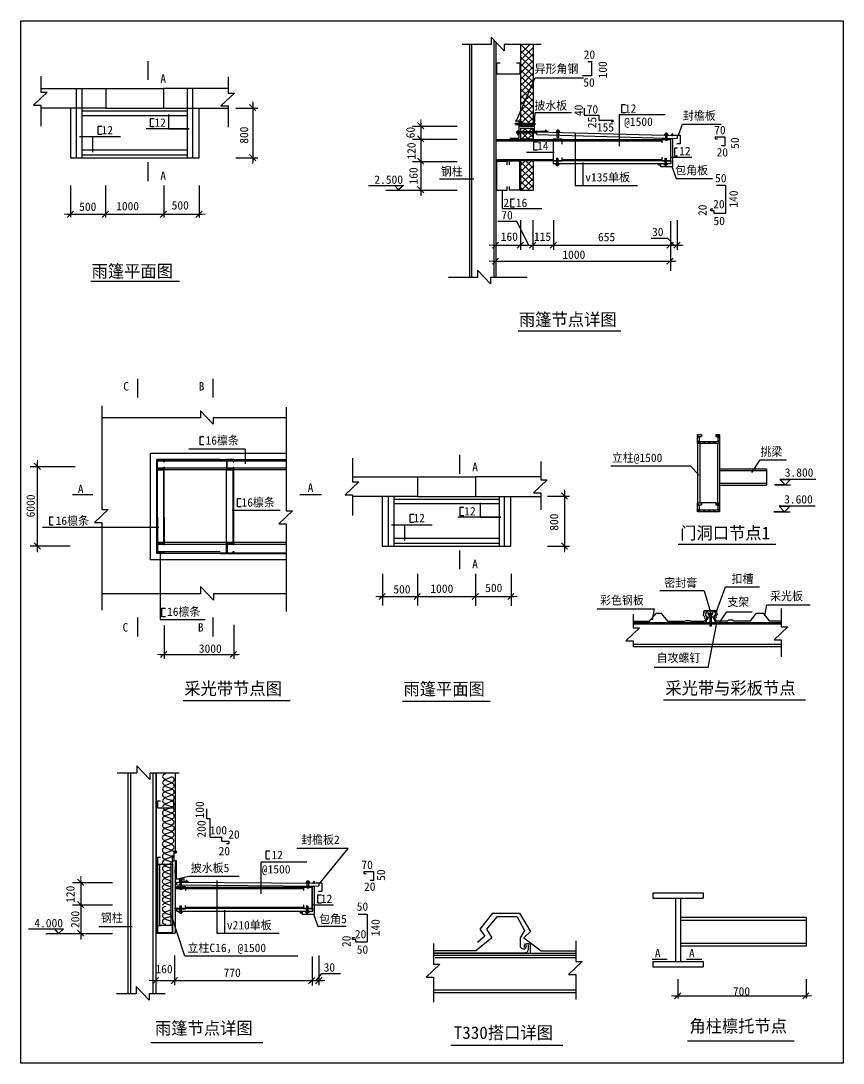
# Model space of a CAD drawing. Header units: metres. Extents: x 1093 to 1371, y 620 to 973.
import ezdxf

# ---------------------------------------------------------------- set-up
doc = ezdxf.new("R2010")
doc.units = ezdxf.units.M
for name, color, linetype in [('1', 1, 'Continuous'), ('2', 1, 'Continuous'), ('BIAO', 7, 'Continuous')]:
    doc.layers.add(name, color=color, linetype=linetype)

# ---------------------------------------------------------------- blocks, each defined once
blk = doc.blocks.new('DIM2')
for p, q in [((-17, 3), (3, 3)), ((-3, 3), (0, 0)), ((3, 3), (-3, 3)), ((6, 0), (-3, 0)), ((0, 0), (3, 3)), ((0, 0), (3, 0)), ((3, 0), (6, 0))]:
    blk.add_line(p, q)
blk = doc.blocks.new('DIM')
at = {"lineweight": 15}
blk.add_line((-2.88, 0), (2.56, 0), dxfattribs=at)
blk.add_lwpolyline([(-1.51, -1.4), (1.23, 1.33)])

msp = doc.modelspace()

# ---------------------------------------------------------------- linework, layer by layer
for p, q in [((1251.78, 964.68), (1241.97, 964.68)), ((1244.46, 964.41), (1244.46, 885.66)), ((1245.06, 964.41), (1245.06, 885.66)), ((1251.78, 967.14), (1251.78, 964.68)), ((1256.15, 962.53), (1251.78, 967.14)), ((1252.69, 966.19), (1252.69, 885.67)), ((1253.29, 965.25), (1253.29, 885.67)), ((1256.15, 964.68), (1256.15, 962.53)), ((1268.65, 964.68), (1256.15, 964.68)), ((1265.98, 960.53), (1261.72, 964.78)), ((1261.72, 961.45), (1264.79, 964.52)), ((1261.72, 964.52), (1261.72, 937.1)), ((1265.98, 964.52), (1265.98, 937.1)), ((1261.72, 959.3), (1265.98, 963.56)), ((1265.98, 958.38), (1261.72, 962.63)), ((1261.72, 957.15), (1265.98, 961.41)), ((1265.98, 956.23), (1261.72, 960.48)), ((1135.46, 959.02), (1135.46, 952.64)), ((1253.53, 958.31), (1253.53, 954.67)), ((1254.75, 958.31), (1253.53, 958.31)), ((1261.58, 958.31), (1260.37, 958.31)), ((1261.58, 954.67), (1261.58, 958.31)), ((1261.72, 954.91), (1265.98, 959.16)), ((1265.98, 953.98), (1261.72, 958.24)), ((1261.72, 952.76), (1265.98, 957.01)), ((1284.49, 958.88), (1285.71, 958.88)), ((1285.71, 958.88), (1285.71, 954.02)), ((1099.29, 953.93), (1099.29, 948.5)), ((1162.73, 953.62), (1162.73, 948.19)), ((1253.53, 954.67), (1261.58, 954.67)), ((1260.38, 938.87), (1266.64, 953.36)), ((1265.98, 951.84), (1261.72, 956.09)), ((1261.72, 950.61), (1265.98, 954.87)), ((1265.98, 949.69), (1261.72, 953.94)), ((1266.64, 953.36), (1282.98, 953.36)), ((1285.71, 954.02), (1282.67, 954.02)), ((1261.72, 948.46), (1265.98, 952.72)), ((1265.98, 947.54), (1261.72, 951.79)), ((1261.72, 946.31), (1265.98, 950.57)), ((1101.44, 948.5), (1096.83, 944.13)), ((1099.29, 948.5), (1101.44, 948.5)), ((1099.33, 949.68), (1121.23, 949.68)), ((1111.28, 949.68), (1111.28, 926.15)), ((1113.17, 949.68), (1113.17, 926.15)), ((1121.23, 949.68), (1121.23, 943.04)), ((1121.23, 949.68), (1140.84, 949.68)), ((1162.71, 949.68), (1140.84, 949.68)), ((1140.84, 949.68), (1140.84, 943.04)), ((1148.85, 949.68), (1148.85, 926.15)), ((1150.61, 949.68), (1150.61, 926.15)), ((1164.88, 948.19), (1160.26, 943.82)), ((1162.73, 948.19), (1164.88, 948.19)), ((1265.98, 945.39), (1261.72, 949.64)), ((1261.72, 944.16), (1265.98, 948.42)), ((1265.98, 943.24), (1261.72, 947.49)), ((1261.72, 942.02), (1265.98, 946.27)), ((1096.83, 944.13), (1099.29, 944.13)), ((1099.29, 944.13), (1099.29, 936.97)), ((1121.23, 943.04), (1099.33, 943.04)), ((1109.28, 943.04), (1109.28, 926.21)), ((1121.23, 943.04), (1109.28, 943.04)), ((1121.23, 943.04), (1140.84, 943.04)), ((1140.84, 943.04), (1162.71, 943.04)), ((1152.85, 926.21), (1152.85, 943.11)), ((1160.26, 943.82), (1162.73, 943.82)), ((1162.73, 943.82), (1162.73, 936.67)), ((1165.29, 943.11), (1172.7, 943.11)), ((1171.03, 944.9), (1171.03, 924.77)), ((1265.98, 941.09), (1261.72, 945.35)), ((1261.72, 939.87), (1265.98, 944.12)), ((1265.98, 938.94), (1261.72, 943.2)), ((1283.3, 943.05), (1283.3, 940.69)), ((1296.03, 944.27), (1297.23, 944.27)), ((1296.03, 941.43), (1296.03, 944.27)), ((1113.17, 942.13), (1148.85, 942.13)), ((1113.17, 940.62), (1148.85, 940.62)), ((1136.42, 939.59), (1137.62, 939.59)), ((1136.42, 936.75), (1136.42, 939.59)), ((1142.45, 940.87), (1142.45, 936.1)), ((1261.41, 939.28), (1261.41, 936.92)), ((1261.72, 937.72), (1265.98, 941.97)), ((1265.64, 937.13), (1261.72, 941.05)), ((1263.29, 937.13), (1265.98, 939.82)), ((1266.31, 935.15), (1266.68, 941.61)), ((1266.68, 941.61), (1279, 941.61)), ((1283.3, 940.69), (1288.19, 940.69)), ((1288.19, 940.69), (1288.19, 939)), ((1295.19, 930.24), (1295.19, 940.97)), ((1295.19, 940.97), (1310.73, 940.97)), ((1297.23, 941.43), (1296.03, 941.43)), ((1118.68, 934.18), (1118.68, 937.02)), ((1118.68, 937.02), (1119.88, 937.02)), ((1149.48, 936.1), (1134.91, 936.1)), ((1137.62, 936.75), (1136.42, 936.75)), ((1142.45, 936.1), (1149.48, 936.1)), ((1225.16, 937.01), (1240.29, 937.01)), ((1227.91, 937.96), (1227.91, 913.42)), ((1259.88, 938.8), (1261.09, 938.8)), ((1260.04, 937.49), (1260.04, 937.96)), ((1260.05, 937.95), (1266.7, 937.95)), ((1260.05, 937.49), (1266.7, 937.49)), ((1261.09, 938.8), (1261.09, 932.74)), ((1261.41, 936.92), (1266.3, 936.92)), ((1263.49, 937.13), (1261.72, 938.9)), ((1261.72, 937.1), (1265.9, 937.1)), ((1261.72, 936.29), (1261.72, 932.68)), ((1261.72, 936.26), (1265.9, 936.26)), ((1261.72, 934.46), (1263.52, 936.26)), ((1262.09, 932.68), (1265.67, 936.26)), ((1265.98, 933.18), (1262.91, 936.26)), ((1265.98, 935.33), (1265.05, 936.26)), ((1265.98, 936.29), (1265.98, 932.68)), ((1266.32, 938.36), (1266.01, 938.36)), ((1266.01, 937.16), (1266.32, 937.16)), ((1266.03, 937.16), (1266.03, 938.36)), ((1266.3, 936.92), (1266.3, 935.24)), ((1266.32, 937.14), (1266.32, 938.36)), ((1266.67, 937.49), (1266.67, 937.96)), ((1288.19, 939), (1293.08, 939)), ((1292.99, 938.38), (1292.4, 938.38)), ((1292.99, 939), (1292.99, 938.38)), ((1315.16, 933.97), (1316.54, 937.65)), ((1316.54, 937.65), (1329.65, 937.65)), ((1112.41, 933.43), (1126.23, 933.43)), ((1116.8, 933.43), (1116.8, 928.16)), ((1119.88, 934.18), (1118.68, 934.18)), ((1225.16, 932.56), (1240.29, 932.56)), ((1253.35, 932.48), (1312.45, 932.48)), ((1261.09, 932.74), (1258.05, 932.74)), ((1266.92, 935.02), (1260.32, 935.02)), ((1266.92, 934.55), (1260.32, 934.55)), ((1260.35, 935.02), (1260.35, 934.54)), ((1261.01, 935.36), (1260.7, 935.36)), ((1260.7, 935.36), (1260.7, 934.15)), ((1260.7, 934.15), (1261.01, 934.15)), ((1260.99, 935.34), (1260.99, 934.14)), ((1264.34, 932.68), (1261.72, 935.29)), ((1262.19, 932.68), (1261.72, 933.14)), ((1261.72, 932.68), (1265.98, 932.68)), ((1264.23, 932.68), (1265.98, 934.42)), ((1266.3, 935.24), (1271.1, 935.24)), ((1266.92, 935.02), (1266.92, 934.54)), ((1267.2, 935.03), (1314.77, 933.76)), ((1267.2, 934.1), (1267.2, 935.03)), ((1267.2, 934.1), (1314.77, 932.84)), ((1270.24, 935.34), (1270.24, 934.82)), ((1275.81, 932.51), (1272.77, 932.51)), ((1272.77, 932.48), (1272.77, 925.17)), ((1274.94, 934.92), (1273.74, 934.92)), ((1274.96, 935.21), (1273.75, 935.21)), ((1273.75, 935.21), (1273.75, 934.89)), ((1274.62, 935.56), (1274.14, 935.56)), ((1274.62, 933.08), (1274.14, 933.08)), ((1274.15, 933.08), (1274.15, 935.58)), ((1274.62, 933.08), (1274.62, 935.58)), ((1274.96, 934.89), (1274.96, 935.21)), ((1275.81, 930.84), (1275.81, 932.35)), ((1280.16, 934.68), (1280.16, 916.9)), ((1309.5, 932.53), (1309.5, 931.32)), ((1312.54, 932.53), (1309.5, 932.53)), ((1310.1, 932.76), (1313.12, 932.76)), ((1311.67, 934.19), (1310.45, 934.19)), ((1310.45, 934.19), (1310.45, 933.87)), ((1311.65, 933.9), (1310.45, 933.9)), ((1310.85, 932.06), (1310.85, 934.56)), ((1311.32, 934.54), (1310.85, 934.54)), ((1311.32, 932.06), (1311.32, 934.56)), ((1311.67, 933.87), (1311.67, 934.19)), ((1312.45, 932.48), (1312.45, 925.19)), ((1312.49, 933.97), (1315.81, 933.97)), ((1312.54, 925.24), (1312.54, 932.53)), ((1313.12, 932.76), (1313.12, 923.24)), ((1314.77, 933.75), (1314.77, 932.87)), ((1315.81, 933.97), (1315.81, 930.93)), ((1113.17, 928.91), (1148.85, 928.91)), ((1253.28, 931.99), (1272.77, 931.99)), ((1266.24, 931.64), (1267.43, 931.64)), ((1266.24, 928.8), (1266.24, 931.64)), ((1267.43, 928.8), (1266.24, 928.8)), ((1272.77, 931.99), (1309.5, 931.99)), ((1311.32, 932.06), (1310.85, 932.06)), ((1312.54, 931.99), (1312.67, 931.99)), ((1313.84, 929.47), (1313.84, 926.86)), ((1314.88, 929.47), (1313.84, 929.47)), ((1315.81, 930.93), (1314.59, 930.93)), ((1109.28, 926.21), (1152.85, 926.21)), ((1113.17, 927.28), (1148.85, 927.28)), ((1165.29, 926.21), (1172.7, 926.21)), ((1253.28, 925.65), (1272.77, 925.65)), ((1312.45, 925.19), (1253.35, 925.19)), ((1261.51, 925.07), (1257.86, 925.07)), ((1257.86, 925.07), (1257.86, 923.86)), ((1259.29, 925.07), (1259.18, 925.19)), ((1265.98, 920.54), (1261.33, 925.19)), ((1261.51, 915.35), (1261.51, 925.07)), ((1261.72, 921.46), (1265.45, 925.19)), ((1261.72, 923.61), (1263.3, 925.19)), ((1261.72, 925.19), (1261.72, 915.2)), ((1265.98, 922.69), (1263.48, 925.19)), ((1263.72, 928.21), (1273.06, 928.21)), ((1265.98, 924.83), (1265.63, 925.19)), ((1265.98, 925.19), (1265.98, 915.2)), ((1272.86, 924.29), (1272.86, 925.12)), ((1273.9, 926.08), (1274.37, 926.08)), ((1273.9, 926.07), (1273.9, 923.57)), ((1274.37, 926.07), (1274.37, 923.57)), ((1275.81, 925.17), (1275.81, 926.38)), ((1275.94, 925.65), (1309.5, 925.65)), ((1309.5, 926.45), (1309.5, 925.24)), ((1309.5, 925.24), (1312.54, 925.24)), ((1310.57, 926.11), (1311.04, 926.11)), ((1310.57, 926.1), (1310.57, 923.6)), ((1311.04, 926.1), (1311.04, 923.6)), ((1312.1, 925.11), (1312.76, 925.11)), ((1312.56, 926.5), (1319.76, 926.5)), ((1312.76, 924.29), (1312.76, 925.33)), ((1313.84, 926.86), (1314.88, 926.86)), ((1135.47, 924.74), (1135.47, 918.36)), ((1225.16, 925), (1240.29, 925)), ((1257.21, 925.04), (1253.57, 925.04)), ((1253.57, 925.04), (1253.57, 915.32)), ((1257.21, 923.83), (1257.21, 925.04)), ((1265.98, 918.39), (1261.51, 922.86)), ((1261.72, 919.31), (1265.98, 923.57)), ((1272.86, 924.29), (1312.76, 924.29)), ((1273.55, 924.26), (1273.55, 923.95)), ((1273.55, 923.95), (1274.77, 923.95)), ((1273.57, 924.23), (1274.77, 924.23)), ((1273.9, 923.6), (1274.37, 923.6)), ((1274.77, 923.95), (1274.77, 924.26)), ((1282.77, 924.61), (1282.77, 916.9)), ((1309.21, 924.12), (1308.12, 924.12)), ((1308.69, 923.95), (1308.69, 924.48)), ((1309.21, 923.24), (1309.21, 924.12)), ((1313.12, 923.24), (1309.21, 923.24)), ((1310.22, 924.29), (1310.22, 923.98)), ((1310.22, 923.98), (1311.44, 923.98)), ((1310.57, 923.63), (1311.04, 923.63)), ((1311.44, 923.98), (1311.44, 924.29)), ((1312.98, 923.28), (1314.44, 919.24)), ((1234.23, 919.11), (1245.93, 919.11)), ((1265.98, 916.24), (1261.51, 920.71)), ((1264.87, 915.2), (1261.51, 918.56)), ((1261.72, 917.16), (1265.98, 921.42)), ((1261.91, 915.2), (1265.98, 919.27)), ((1314.44, 919.24), (1326.69, 919.24)), ((1109.37, 916.89), (1109.37, 906.14)), ((1121.2, 916.89), (1121.2, 906.07)), ((1140.87, 916.89), (1140.87, 906)), ((1152.94, 916.89), (1152.94, 906)), ((1210.25, 916.86), (1222.06, 916.86)), ((1216.1, 915.32), (1240.29, 915.32)), ((1220.34, 915.37), (1219.08, 916.86)), ((1222.06, 916.86), (1220.34, 915.37)), ((1253.57, 915.32), (1257.21, 915.32)), ((1255.44, 915.27), (1255.44, 909.05)), ((1257.21, 915.32), (1257.21, 916.53)), ((1257.86, 916.56), (1257.86, 915.35)), ((1257.86, 915.35), (1261.51, 915.35)), ((1262.72, 915.2), (1261.51, 916.42)), ((1265.98, 915.2), (1261.57, 915.2)), ((1264.06, 915.2), (1265.98, 917.12)), ((1280.16, 916.9), (1301.34, 916.9)), ((1328.1, 916.93), (1331.12, 916.93)), ((1331.12, 916.93), (1331.12, 907.4)), ((1258.44, 912.37), (1259.64, 912.37)), ((1258.44, 909.53), (1258.44, 912.37)), ((1255.44, 909.05), (1268.95, 909.05)), ((1259.64, 909.53), (1258.44, 909.53)), ((1326.12, 908.29), (1326.12, 908.94)), ((1326.12, 908.94), (1326.77, 908.94)), ((1327.22, 908.29), (1326.12, 908.29)), ((1327.22, 907.4), (1327.22, 908.29)), ((1331.12, 907.4), (1327.22, 907.4)), ((1108.26, 907.1), (1153.75, 907.1)), ((1260.49, 904.71), (1254.01, 904.71)), ((1264.48, 896.61), (1260.49, 904.71)), ((1261.72, 905.13), (1261.72, 895.12)), ((1265.9, 905.13), (1265.9, 895.12)), ((1272.89, 905.13), (1272.89, 895.12)), ((1312.44, 904.81), (1312.44, 887.92)), ((1314.76, 905.13), (1314.76, 895.12)), ((1311.56, 898.87), (1305.92, 898.87)), ((1313.74, 896.67), (1311.56, 898.87)), ((1253.35, 896.67), (1316.16, 896.67)), ((1253.35, 891.27), (1313.93, 891.27)), ((1251.49, 883.54), (1247.12, 888.15)), ((1247.12, 888.15), (1247.12, 885.69)), ((1116.16, 884.42), (1146.21, 884.42)), ((1247.12, 885.69), (1237.31, 885.69)), ((1263.99, 885.69), (1251.49, 885.69)), ((1251.49, 885.69), (1251.49, 883.54)), ((1260.85, 867.63), (1295.69, 867.63)), ((1131.98, 851.41), (1131.98, 845.03)), ((1157.51, 851.4), (1157.51, 845.02)), ((1119.97, 842.25), (1119.97, 807.11)), ((1157.68, 835.97), (1153.31, 840.59)), ((1153.31, 840.59), (1153.31, 838.12)), ((1182.31, 841.82), (1182.31, 806.68)), ((1153.31, 838.12), (1119.97, 838.12)), ((1182.31, 838.12), (1157.68, 838.12)), ((1157.68, 838.12), (1157.68, 835.97)), ((1153.27, 831.83), (1154.47, 831.83)), ((1153.27, 828.99), (1153.27, 831.83)), ((1321.64, 829.46), (1321.64, 832.48)), ((1321.67, 832.47), (1322.93, 832.47)), ((1321.67, 832.23), (1322.25, 831.64)), ((1321.67, 831.92), (1322.25, 831.34)), ((1321.67, 830.51), (1322.72, 829.46)), ((1321.67, 830.21), (1322.42, 829.46)), ((1322.25, 830.04), (1322.25, 831.89)), ((1322.25, 831.89), (1322.93, 831.89)), ((1328.47, 830.04), (1322.25, 830.04)), ((1322.93, 832.47), (1322.93, 831.89)), ((1323.55, 830.04), (1324.13, 829.46)), ((1323.86, 830.04), (1324.44, 829.46)), ((1325.27, 830.04), (1325.85, 829.46)), ((1325.57, 830.04), (1326.16, 829.46)), ((1326.99, 830.04), (1327.57, 829.46)), ((1327.29, 830.04), (1327.88, 829.46)), ((1327.79, 832.47), (1327.79, 831.89)), ((1327.79, 832.47), (1329.06, 832.47)), ((1327.79, 831.89), (1328.47, 831.89)), ((1328, 832.47), (1329.06, 831.41)), ((1328.3, 832.47), (1329.06, 831.71)), ((1328.47, 831.89), (1328.47, 830.04)), ((1328.47, 830.58), (1329.06, 829.99)), ((1328.47, 830.27), (1329.06, 829.69)), ((1329.06, 832.47), (1329.06, 829.46)), ((1154.47, 828.99), (1153.27, 828.99)), ((1168.51, 827.55), (1168.51, 822.57)), ((1329.06, 829.46), (1321.67, 829.46)), ((1098.09, 793.03), (1098.09, 823.17)), ((1204.76, 824.5), (1204.76, 816.45)), ((1241.07, 825.63), (1241.07, 819.24)), ((1268.54, 823.37), (1268.54, 817.17)), ((1340.05, 819.65), (1342.88, 823.98)), ((1342.88, 823.98), (1351.77, 823.98)), ((1110.9, 821.61), (1095.67, 821.61)), ((1319.38, 821.81), (1292.24, 821.81)), ((1322.12, 818.77), (1319.38, 821.81)), ((1329.04, 820.93), (1345.02, 820.93)), ((1329.04, 820.32), (1345.02, 820.32)), ((1345.02, 820.93), (1345.02, 815.39)), ((1206.91, 816.45), (1202.29, 812.08)), ((1204.76, 816.45), (1206.91, 816.45)), ((1204.93, 818.15), (1226.83, 818.15)), ((1226.83, 818.15), (1246.44, 818.15)), ((1226.83, 818.15), (1226.83, 811.5)), ((1246.44, 818.15), (1246.44, 811.5)), ((1268.31, 818.15), (1246.44, 818.15)), ((1270.69, 817.17), (1266.07, 812.8)), ((1268.54, 817.17), (1270.69, 817.17)), ((1329.04, 816), (1345.02, 816)), ((1202.29, 812.08), (1204.76, 812.08)), ((1204.76, 812.08), (1204.76, 805.07)), ((1266.07, 812.8), (1268.54, 812.8)), ((1268.54, 812.8), (1268.54, 807.01)), ((1276.63, 813.37), (1276.63, 793.24)), ((1329.04, 815.39), (1345.02, 815.39)), ((1165.9, 810.88), (1167.1, 810.88)), ((1165.9, 808.04), (1165.9, 810.88)), ((1226.83, 811.5), (1204.93, 811.5)), ((1214.88, 811.5), (1214.88, 794.67)), ((1226.83, 811.5), (1214.88, 811.5)), ((1216.88, 811.5), (1216.88, 794.61)), ((1218.77, 811.5), (1218.77, 794.61)), ((1218.77, 810.6), (1254.45, 810.6)), ((1218.77, 809.09), (1254.45, 809.09)), ((1226.83, 811.5), (1246.44, 811.5)), ((1246.44, 811.5), (1268.31, 811.5)), ((1248.05, 809.34), (1248.05, 804.57)), ((1254.45, 811.5), (1254.45, 794.61)), ((1256.21, 811.5), (1256.21, 794.61)), ((1258.45, 794.67), (1258.45, 811.58)), ((1270.89, 811.58), (1278.3, 811.58)), ((1321.64, 806.31), (1321.64, 809.33)), ((1321.67, 809.32), (1322.93, 809.32)), ((1321.67, 809.08), (1322.25, 808.5)), ((1321.67, 808.78), (1322.25, 808.19)), ((1322.25, 808.74), (1322.93, 808.74)), ((1322.25, 806.89), (1322.25, 808.74)), ((1327.79, 809.32), (1322.93, 809.32)), ((1322.93, 809.32), (1322.93, 808.74)), ((1327.79, 809.32), (1329.06, 809.32)), ((1327.79, 809.32), (1327.79, 808.74)), ((1327.79, 808.74), (1328.47, 808.74)), ((1328, 809.32), (1329.06, 808.26)), ((1328.3, 809.32), (1329.06, 808.56)), ((1328.47, 808.74), (1328.47, 806.89)), ((1329.06, 809.32), (1329.06, 806.31)), ((1122.12, 807.11), (1117.5, 802.74)), ((1119.97, 807.11), (1122.12, 807.11)), ((1167.1, 808.04), (1165.9, 808.04)), ((1184.46, 806.68), (1179.85, 802.31)), ((1182.31, 806.68), (1184.46, 806.68)), ((1224.36, 802.71), (1224.36, 805.55)), ((1224.36, 805.55), (1225.56, 805.55)), ((1241.29, 805.01), (1241.29, 807.85)), ((1241.29, 807.85), (1242.49, 807.85)), ((1242.49, 805.01), (1241.29, 805.01)), ((1321.67, 807.36), (1322.72, 806.31)), ((1321.67, 807.06), (1322.42, 806.31)), ((1329.06, 806.31), (1321.67, 806.31)), ((1328.47, 806.89), (1322.25, 806.89)), ((1323.55, 806.89), (1324.13, 806.31)), ((1323.86, 806.89), (1324.44, 806.31)), ((1325.27, 806.89), (1325.85, 806.31)), ((1325.57, 806.89), (1326.16, 806.31)), ((1326.99, 806.89), (1327.57, 806.31)), ((1327.29, 806.89), (1327.88, 806.31)), ((1328.47, 807.43), (1329.06, 806.85)), ((1328.47, 807.13), (1329.06, 806.54)), ((1102.3, 804.64), (1103.5, 804.64)), ((1102.3, 801.8), (1102.3, 804.64)), ((1103.5, 801.8), (1102.3, 801.8)), ((1117.5, 802.74), (1119.97, 802.74)), ((1119.97, 802.74), (1119.97, 772.97)), ((1179.85, 802.31), (1182.31, 802.31)), ((1182.31, 802.31), (1182.31, 772.54)), ((1218.01, 801.9), (1231.83, 801.9)), ((1222.4, 801.9), (1222.4, 796.62)), ((1225.56, 802.71), (1224.36, 802.71)), ((1255.08, 804.57), (1240.51, 804.57)), ((1248.05, 804.57), (1255.08, 804.57)), ((1109.18, 794.64), (1095.67, 794.64)), ((1214.88, 794.67), (1258.45, 794.67)), ((1218.77, 797.38), (1254.45, 797.38)), ((1218.77, 795.74), (1254.45, 795.74)), ((1270.89, 794.67), (1278.3, 794.67)), ((1315.12, 795.34), (1348.16, 795.34)), ((1241.07, 793.28), (1241.07, 786.89)), ((1214.97, 785.36), (1214.97, 774.61)), ((1226.8, 785.36), (1226.8, 774.54)), ((1246.47, 785.36), (1246.47, 774.47)), ((1258.54, 785.36), (1258.54, 774.47)), ((1153.38, 781.02), (1153.38, 778.55)), ((1157.75, 776.4), (1153.38, 781.02)), ((1328.08, 772.52), (1331.11, 780.88)), ((1331.11, 780.88), (1342.67, 780.88)), ((1153.38, 778.55), (1120.03, 778.55)), ((1182.38, 778.55), (1157.75, 778.55)), ((1157.75, 778.55), (1157.75, 776.4)), ((1213.86, 777.67), (1259.35, 777.67)), ((1323.93, 779.52), (1308.91, 779.52)), ((1323.93, 779.52), (1325.97, 772.36)), ((1140.29, 770.8), (1140.29, 773.64)), ((1140.29, 773.64), (1141.49, 773.64)), ((1307.02, 773.37), (1287.62, 773.37)), ((1306.43, 769.73), (1307.02, 773.37)), ((1344.47, 771.04), (1345.09, 774.85)), ((1345.09, 774.85), (1359.79, 774.85)), ((1350.01, 773.59), (1350.01, 767.39)), ((1132, 770.52), (1132, 764.14)), ((1141.49, 770.8), (1140.29, 770.8)), ((1157.48, 770.51), (1157.48, 764.12)), ((1299.85, 771.67), (1299.85, 767.03)), ((1307.57, 771.91), (1305.17, 769.16)), ((1309.44, 771.91), (1307.57, 771.91)), ((1311.7, 769.16), (1309.44, 771.91)), ((1323.62, 771.18), (1323.93, 772.9)), ((1324.18, 770.61), (1323.62, 771.18)), ((1323.8, 771.75), (1323.8, 771.75)), ((1323.84, 771.71), (1323.84, 771.71)), ((1323.86, 772.16), (1323.86, 772.16)), ((1323.93, 772.9), (1327.99, 772.9)), ((1323.95, 770.17), (1324.18, 770.61)), ((1324.02, 772.66), (1324.02, 772.66)), ((1324.03, 772.42), (1324.03, 772.42)), ((1324.03, 772.19), (1324.03, 772.19)), ((1324.05, 771.72), (1324.05, 771.72)), ((1324.86, 770.75), (1324.05, 769.23)), ((1324.06, 772.18), (1324.06, 772.18)), ((1324.07, 772.46), (1324.07, 772.46)), ((1324.08, 772.38), (1324.08, 772.38)), ((1324.16, 772.83), (1324.16, 772.83)), ((1324.17, 772.4), (1324.17, 772.4)), ((1324.27, 771.85), (1324.27, 771.85)), ((1324.29, 772.84), (1324.29, 772.84)), ((1324.29, 772.19), (1324.29, 772.19)), ((1324.55, 772.47), (1324.3, 771.31)), ((1324.3, 771.31), (1324.86, 770.75)), ((1324.3, 768.8), (1325.41, 770.86)), ((1324.33, 772.9), (1324.33, 772.9)), ((1324.35, 772.77), (1324.35, 772.77)), ((1324.35, 772.43), (1324.35, 772.43)), ((1324.36, 771.96), (1324.36, 771.96)), ((1324.37, 771.79), (1324.37, 771.79)), ((1324.39, 772.23), (1324.39, 772.23)), ((1324.49, 772.87), (1324.49, 772.87)), ((1324.52, 772.86), (1324.52, 772.86)), ((1325.11, 772.47), (1324.54, 772.47)), ((1324.54, 772.47), (1324.54, 772.47)), ((1324.64, 772.65), (1324.64, 772.65)), ((1324.76, 772.64), (1324.76, 772.64)), ((1324.81, 772.59), (1324.81, 772.59)), ((1324.96, 769.78), (1324.96, 769.78)), ((1325.06, 770.09), (1325.06, 770.09)), ((1325.1, 772.77), (1325.1, 772.77)), ((1325.44, 771.23), (1325.11, 772.47)), ((1325.17, 772.33), (1325.17, 772.33)), ((1325.26, 772.18), (1325.26, 772.18)), ((1325.3, 772.68), (1325.3, 772.68)), ((1325.3, 772.16), (1325.3, 772.16)), ((1325.31, 772.14), (1325.31, 772.14)), ((1325.37, 772.36), (1325.37, 772.36)), ((1325.41, 770.86), (1326.68, 770.86)), ((1326.39, 771.23), (1325.44, 771.23)), ((1325.49, 772.85), (1325.49, 772.85)), ((1325.52, 771.94), (1325.52, 771.94)), ((1325.54, 772.81), (1325.54, 772.81)), ((1325.58, 772.46), (1325.58, 772.46)), ((1325.58, 772.05), (1326.38, 772.05)), ((1325.58, 772.05), (1325.58, 771.66)), ((1325.58, 771.66), (1326.38, 771.66)), ((1325.59, 771.76), (1325.59, 771.76)), ((1325.6, 771.5), (1326.65, 771.5)), ((1325.63, 771.5), (1325.63, 771.5)), ((1325.69, 772.4), (1325.69, 772.4)), ((1325.69, 770.95), (1325.69, 770.95)), ((1325.7, 772.4), (1325.7, 772.4)), ((1325.75, 772.61), (1325.75, 772.61)), ((1325.76, 771.72), (1325.76, 771.72)), ((1325.78, 771.86), (1325.78, 771.86)), ((1325.8, 772.9), (1327.99, 772.9)), ((1325.8, 771.68), (1325.8, 771.68)), ((1326.2, 772.04), (1325.81, 772.04)), ((1325.81, 772.04), (1325.81, 767.54)), ((1325.82, 772.42), (1325.82, 772.42)), ((1325.86, 772.77), (1325.86, 772.77)), ((1325.88, 771.79), (1325.88, 771.79)), ((1325.92, 771.8), (1325.92, 771.8)), ((1325.99, 772.39), (1325.99, 772.39)), ((1325.99, 770.81), (1325.99, 770.81)), ((1326.02, 772.44), (1326.02, 772.44)), ((1326.04, 772.35), (1326.04, 772.35)), ((1326.05, 771.82), (1326.05, 771.82)), ((1326.06, 772.16), (1326.06, 772.16)), ((1326.08, 771.18), (1326.08, 771.18)), ((1326.2, 772.04), (1326.2, 767.54)), ((1326.25, 772.16), (1326.25, 772.16)), ((1326.25, 771.84), (1326.25, 771.84)), ((1326.25, 771.56), (1326.25, 771.56)), ((1326.29, 771.52), (1326.29, 771.52)), ((1326.3, 771.22), (1326.3, 771.22)), ((1326.34, 772.47), (1326.34, 772.47)), ((1326.35, 772.49), (1326.35, 772.49)), ((1326.38, 772.05), (1326.38, 771.66)), ((1326.44, 772.4), (1326.44, 772.4)), ((1326.48, 772.5), (1326.48, 772.5)), ((1326.49, 771.94), (1326.49, 771.94)), ((1326.54, 771.89), (1326.54, 771.89)), ((1326.54, 771.86), (1326.54, 771.86)), ((1326.58, 771.89), (1326.58, 771.89)), ((1326.58, 771.74), (1326.58, 771.74)), ((1326.64, 771.79), (1326.64, 771.79)), ((1326.65, 771.5), (1326.94, 772.6)), ((1326.68, 772.53), (1326.68, 772.53)), ((1326.68, 770.86), (1327.84, 768.86)), ((1326.7, 771.9), (1326.7, 771.9)), ((1326.76, 770.81), (1326.76, 770.81)), ((1326.8, 770.77), (1326.8, 770.77)), ((1326.81, 772.17), (1326.81, 772.17)), ((1326.93, 770.64), (1326.93, 770.64)), ((1326.94, 772.6), (1327.45, 772.6)), ((1327.68, 771.54), (1327.11, 770.97)), ((1327.11, 770.97), (1327.96, 769.38)), ((1327.21, 770.95), (1327.21, 770.95)), ((1327.27, 770.83), (1327.27, 770.83)), ((1327.33, 772.61), (1327.33, 772.61)), ((1327.37, 772.78), (1327.37, 772.78)), ((1327.45, 772.82), (1327.45, 772.82)), ((1327.45, 772.6), (1327.68, 771.54)), ((1327.49, 771.25), (1327.49, 771.25)), ((1327.49, 771.02), (1327.49, 771.02)), ((1327.5, 772.78), (1327.5, 772.78)), ((1327.52, 772.46), (1327.52, 772.46)), ((1327.53, 771.99), (1327.53, 771.99)), ((1327.56, 771.06), (1327.56, 771.06)), ((1327.57, 772.17), (1327.57, 772.17)), ((1327.58, 771.39), (1327.58, 771.39)), ((1327.59, 771.18), (1327.59, 771.18)), ((1327.66, 772.66), (1327.66, 772.66)), ((1327.71, 772.58), (1327.71, 772.58)), ((1327.72, 771.69), (1327.72, 771.69)), ((1328.29, 771.47), (1327.74, 770.94)), ((1327.74, 770.94), (1328.02, 770.44)), ((1327.76, 771.65), (1327.76, 771.65)), ((1327.77, 771.56), (1327.77, 771.56)), ((1327.78, 771.41), (1327.78, 771.41)), ((1327.79, 772.67), (1327.79, 772.67)), ((1327.85, 772.71), (1327.85, 772.71)), ((1327.86, 772.47), (1327.86, 772.47)), ((1327.86, 772.24), (1327.86, 772.24)), ((1327.88, 772.06), (1327.88, 772.06)), ((1327.88, 771.78), (1327.88, 771.78)), ((1327.89, 771.31), (1327.89, 771.31)), ((1327.95, 772.36), (1327.95, 772.36)), ((1327.96, 772.4), (1327.96, 772.4)), ((1327.98, 772.7), (1327.98, 772.7)), ((1327.98, 771.46), (1327.98, 771.46)), ((1327.99, 772.9), (1328.29, 771.47)), ((1328, 772.32), (1328, 772.32)), ((1328.01, 772.07), (1328.01, 772.07)), ((1328.05, 771.86), (1328.05, 771.86)), ((1328.11, 771.46), (1328.11, 771.46)), ((1328.15, 771.79), (1328.15, 771.79)), ((1328.21, 771.55), (1328.21, 771.55)), ((1328.24, 771.47), (1328.24, 771.47)), ((1329.09, 768.87), (1331.55, 772.48)), ((1331.55, 772.48), (1340.14, 772.48)), ((1331.89, 769.4), (1332.26, 769.72)), ((1332.26, 769.72), (1332.45, 769.78)), ((1332.45, 769.78), (1333.51, 769.78)), ((1333.51, 769.78), (1334.07, 769.4)), ((1339.54, 769.4), (1341.59, 771.98)), ((1341.59, 771.98), (1343.89, 771.98)), ((1343.89, 771.98), (1345.85, 769.4)), ((1141, 767.77), (1141, 756.57)), ((1164.58, 768.06), (1164.58, 756.57)), ((1302, 767.03), (1297.39, 762.66)), ((1299.85, 767.03), (1302, 767.03)), ((1305.17, 769.16), (1299.94, 769.16)), ((1299.95, 768.85), (1349.95, 768.85)), ((1299.95, 768.42), (1349.95, 768.42)), ((1317.14, 769.16), (1311.7, 769.16)), ((1317.7, 769.42), (1317.14, 769.16)), ((1319, 769.42), (1317.7, 769.42)), ((1319.19, 769.26), (1319, 769.42)), ((1319.56, 769.16), (1319.19, 769.26)), ((1324.05, 769.23), (1319.5, 769.23)), ((1323.45, 769.16), (1319.56, 769.16)), ((1322.82, 768.8), (1324.3, 768.8)), ((1328.06, 768.78), (1325.14, 753.64)), ((1326.2, 767.54), (1325.81, 767.54)), ((1327.84, 768.86), (1329.53, 768.86)), ((1328, 769.4), (1331.89, 769.4)), ((1334.07, 769.4), (1339.54, 769.4)), ((1345.85, 769.4), (1349.95, 769.4)), ((1352.16, 767.39), (1347.54, 763.02)), ((1350.01, 767.39), (1352.16, 767.39)), ((1297.39, 762.66), (1299.85, 762.66)), ((1299.85, 762.66), (1299.85, 760.63)), ((1347.54, 763.02), (1350.01, 763.02)), ((1350.01, 763.02), (1350.01, 757.22)), ((1299.95, 761.46), (1349.96, 761.46)), ((1299.95, 760.67), (1349.96, 760.67)), ((1139.55, 758.01), (1166.02, 758.01)), ((1325.14, 753.64), (1306.93, 753.64)), ((1221.76, 742.22), (1251.4, 742.22)), ((1310.12, 742.69), (1358.16, 742.69)), ((1136.14, 715.66), (1131.77, 720.27)), ((1131.77, 720.27), (1131.77, 717.81)), ((1131.77, 717.81), (1125.08, 717.81)), ((1128.74, 717.67), (1128.74, 643.2)), ((1129.65, 717.67), (1129.65, 643.2)), ((1146.06, 717.81), (1136.14, 717.81)), ((1136.14, 717.81), (1136.14, 715.66)), ((1137.25, 717.67), (1137.25, 643.2)), ((1138.17, 717.67), (1138.17, 643.2)), ((1138.31, 717.7), (1138.31, 663.62)), ((1144.75, 717.6), (1144.75, 690.54)), ((1141.57, 715.38), (1143.34, 714.73)), ((1141.57, 713.32), (1143.34, 712.67)), ((1141.63, 715.8), (1143.32, 716.42)), ((1141.63, 713.74), (1143.32, 714.36)), ((1141.51, 711.34), (1143.29, 710.69)), ((1141.58, 711.65), (1143.35, 712.3)), ((1141.58, 709.66), (1143.35, 710.31)), ((1138.8, 707.86), (1138.8, 708.38)), ((1138.8, 708.38), (1139.84, 708.38)), ((1138.8, 707.86), (1138.8, 706.01)), ((1141.57, 707.15), (1143.34, 706.5)), ((1141.58, 709.27), (1143.35, 708.62)), ((1141.63, 707.56), (1143.32, 708.18)), ((1144.34, 708.38), (1143.36, 708.38)), ((1144.34, 706.01), (1144.34, 708.38)), ((1138.8, 706.01), (1144.34, 706.01)), ((1141.51, 705.16), (1143.29, 704.51)), ((1141.58, 705.47), (1143.35, 706.12)), ((1141.58, 703.49), (1143.35, 704.14)), ((1141.58, 703.09), (1143.35, 702.44)), ((1155.46, 702.32), (1155.46, 705.7)), ((1141.51, 700.99), (1143.29, 700.34)), ((1141.58, 701.4), (1143.26, 702.02)), ((1141.58, 699.31), (1143.35, 699.96)), ((1143.35, 702.07), (1143.35, 702.07)), ((1156.64, 702.32), (1155.46, 702.32)), ((1156.64, 696.17), (1156.64, 702.32)), ((1156.64, 696.17), (1156.64, 702.32)), ((1141.51, 696.76), (1143.29, 696.11)), ((1141.51, 695.09), (1143.29, 695.74)), ((1141.58, 698.92), (1143.35, 698.27)), ((1141.58, 697.24), (1143.35, 697.89)), ((1156.64, 696.17), (1160.59, 696.17)), ((1160.59, 694.81), (1160.59, 696.17)), ((1141.51, 694.67), (1143.29, 694.02)), ((1141.51, 692.99), (1143.29, 693.64)), ((1141.51, 692.53), (1143.29, 691.87)), ((1160.59, 694.81), (1162.89, 694.81)), ((1162.89, 693.91), (1162.15, 693.91)), ((1162.89, 694.81), (1162.89, 693.91)), ((1203.31, 692.32), (1185.94, 692.32)), ((1193.82, 680.7), (1203.31, 692.32)), ((1138.8, 688.85), (1138.8, 689.37)), ((1138.8, 689.37), (1139.84, 689.37)), ((1138.8, 688.85), (1138.8, 687)), ((1141.51, 690.48), (1143.29, 689.82)), ((1141.58, 690.85), (1143.35, 691.5)), ((1141.58, 688.8), (1143.35, 689.45)), ((1143.89, 689.37), (1143.36, 689.37)), ((1143.89, 687), (1143.89, 689.37)), ((1144.42, 688.12), (1144.42, 691.5)), ((1175.6, 691.49), (1176.8, 691.49)), ((1175.6, 688.65), (1175.6, 691.49)), ((1176.8, 688.65), (1175.6, 688.65)), ((1138.8, 687), (1138.8, 663.62)), ((1138.8, 687), (1143.89, 687)), ((1139.41, 687), (1139.41, 666.23)), ((1141.51, 686.25), (1143.29, 685.6)), ((1141.58, 688.41), (1143.35, 687.75)), ((1141.58, 686.66), (1143.35, 687.31)), ((1141.58, 684.57), (1143.35, 685.22)), ((1143.28, 687), (1143.28, 666.23)), ((1143.89, 687), (1143.89, 663.62)), ((1145.17, 688.12), (1144.42, 688.12)), ((1144.75, 687.72), (1144.75, 663.62)), ((1144.81, 683.89), (1144.81, 685.09)), ((1145.17, 681.97), (1145.17, 688.12)), ((1173.84, 687.71), (1189.39, 687.71)), ((1173.84, 676.97), (1173.84, 687.71)), ((1112.79, 681.61), (1112.79, 661.58)), ((1141.51, 682.02), (1143.29, 681.37)), ((1141.58, 684.18), (1143.35, 683.53)), ((1141.58, 682.5), (1143.35, 683.15)), ((1144.97, 681.88), (1149.35, 682.89)), ((1145.17, 681.97), (1147.8, 681.97)), ((1146.49, 678.44), (1146.49, 681.64)), ((1146.96, 681.61), (1146.49, 681.61)), ((1146.96, 678.44), (1146.96, 681.64)), ((1147.8, 681.07), (1147.8, 681.97)), ((1149.35, 682.89), (1166.41, 682.89)), ((1208.65, 684.48), (1211.96, 684.48)), ((1208.65, 684.48), (1208.65, 683.82)), ((1208.65, 683.82), (1209.44, 683.82)), ((1211.96, 681.44), (1210.75, 681.44)), ((1211.96, 684.48), (1211.96, 681.44)), ((1110.05, 680.72), (1123.5, 680.72)), ((1141.51, 680.35), (1143.29, 681)), ((1141.51, 679.93), (1143.29, 679.28)), ((1141.51, 678.25), (1143.29, 678.9)), ((1144.87, 679.21), (1191.11, 679.21)), ((1144.94, 678.72), (1145.24, 678.72)), ((1148.28, 679.25), (1145.24, 679.25)), ((1145.24, 678.72), (1188.16, 678.72)), ((1145.35, 679.92), (1145.35, 680.85)), ((1145.35, 680.85), (1193.43, 680.5)), ((1145.35, 679.92), (1193.43, 679.57)), ((1146.09, 681.26), (1146.09, 680.95)), ((1147.31, 681.26), (1146.09, 681.26)), ((1147.29, 680.98), (1146.09, 680.98)), ((1146.96, 678.43), (1146.49, 678.43)), ((1147.31, 680.95), (1147.31, 681.26)), ((1147.8, 681.07), (1149.33, 681.07)), ((1148.27, 679.15), (1148.27, 678.1)), ((1158.82, 681.42), (1158.82, 663.63)), ((1191.2, 679.27), (1188.16, 679.27)), ((1188.16, 679.27), (1188.16, 678.05)), ((1188.76, 679.5), (1191.78, 679.5)), ((1190.33, 680.92), (1189.11, 680.92)), ((1189.11, 680.92), (1189.11, 680.61)), ((1190.31, 680.64), (1189.11, 680.64)), ((1189.51, 678.8), (1189.51, 681.3)), ((1189.98, 681.27), (1189.51, 681.27)), ((1189.98, 678.79), (1189.51, 678.79)), ((1189.98, 678.8), (1189.98, 681.3)), ((1190.33, 680.61), (1190.33, 680.92)), ((1191.11, 679.21), (1191.11, 671.92)), ((1191.15, 680.7), (1194.47, 680.7)), ((1191.2, 671.97), (1191.2, 679.27)), ((1191.2, 678.72), (1191.32, 678.72)), ((1191.78, 679.5), (1191.78, 669.97)), ((1193.43, 680.48), (1193.43, 679.6)), ((1194.47, 680.7), (1194.47, 677.66)), ((1141.51, 677.78), (1143.29, 677.13)), ((1141.51, 675.73), (1143.29, 675.08)), ((1141.58, 676.11), (1143.35, 676.76)), ((1141.58, 674.06), (1143.35, 674.71)), ((1193.07, 673.77), (1193.07, 676.61)), ((1193.07, 676.61), (1194.27, 676.61)), ((1194.47, 677.66), (1193.25, 677.66)), ((1306.51, 677.3), (1323.55, 677.3)), ((1306.51, 677.3), (1306.51, 675.48)), ((1306.51, 675.48), (1323.55, 675.48)), ((1306.51, 675.48), (1314.13, 675.48)), ((1314.13, 675.48), (1314.13, 653.95)), ((1315.85, 675.48), (1315.85, 653.95)), ((1323.55, 677.3), (1323.55, 675.48)), ((1110.05, 673.16), (1123.5, 673.16)), ((1141.51, 670.88), (1143.29, 671.53)), ((1141.58, 673.67), (1143.35, 673.01)), ((1191.11, 671.92), (1144.5, 671.92)), ((1144.94, 671.35), (1145.24, 671.35)), ((1145.24, 671.9), (1148.28, 671.9)), ((1145.33, 671.02), (1145.33, 671.86)), ((1145.33, 671.02), (1191.42, 671.02)), ((1146.02, 671), (1146.02, 670.68)), ((1146.04, 670.97), (1147.24, 670.97)), ((1146.37, 672.81), (1146.37, 670.31)), ((1146.37, 672.81), (1146.85, 672.81)), ((1146.84, 672.81), (1146.84, 670.31)), ((1147.24, 670.68), (1147.24, 671)), ((1148.3, 672.12), (1148.3, 673)), ((1148.41, 672.39), (1188.16, 672.39)), ((1161.43, 671.34), (1161.43, 663.63)), ((1187.87, 670.86), (1186.78, 670.86)), ((1187.35, 670.69), (1187.35, 671.21)), ((1187.87, 669.97), (1187.87, 670.86)), ((1188.16, 673.19), (1188.16, 671.97)), ((1188.16, 671.97), (1191.2, 671.97)), ((1188.88, 671.03), (1188.88, 670.71)), ((1189.23, 672.84), (1189.7, 672.84)), ((1189.23, 672.83), (1189.23, 670.34)), ((1189.7, 672.83), (1189.7, 670.34)), ((1190.1, 670.71), (1190.1, 671.03)), ((1190.76, 671.85), (1191.42, 671.85)), ((1191.22, 673.23), (1198.42, 673.23)), ((1191.42, 671.02), (1191.42, 672.07)), ((1194.27, 673.77), (1193.07, 673.77)), ((1141.51, 670.41), (1143.29, 669.76)), ((1141.51, 668.36), (1143.29, 667.71)), ((1141.58, 668.74), (1143.35, 669.39)), ((1148.04, 655.78), (1143.21, 670.61)), ((1146.02, 670.68), (1147.24, 670.68)), ((1146.37, 670.33), (1146.85, 670.33)), ((1191.78, 669.97), (1187.87, 669.97)), ((1188.88, 670.71), (1190.1, 670.71)), ((1189.23, 670.36), (1189.7, 670.36)), ((1191.64, 670.02), (1193.1, 665.97)), ((1206.77, 670.08), (1209.79, 670.08)), ((1209.79, 670.08), (1209.79, 660.56)), ((1252.22, 670.41), (1247.91, 664.97)), ((1253.72, 669.09), (1250.16, 664.97)), ((1252.22, 670.41), (1261.35, 670.41)), ((1260.6, 669.09), (1253.72, 669.09)), ((1260.6, 669.09), (1263.04, 664.51)), ((1261.35, 670.41), (1265.1, 664.13)), ((1315.87, 669.04), (1358.41, 669.04)), ((1358.41, 669.04), (1358.41, 659.24)), ((1095.13, 665.02), (1106.94, 665.02)), ((1105.22, 663.53), (1103.96, 665.02)), ((1106.94, 665.02), (1105.22, 663.53)), ((1118.89, 665.84), (1130.22, 665.84)), ((1138.8, 665.71), (1138.8, 666.23)), ((1138.8, 666.23), (1139.84, 666.23)), ((1138.8, 665.71), (1138.8, 663.87)), ((1138.8, 663.87), (1143.89, 663.87)), ((1143.28, 666.23), (1139.41, 666.23)), ((1143.89, 666.23), (1143.28, 666.23)), ((1143.28, 663.87), (1143.28, 663.62)), ((1143.89, 663.87), (1143.89, 666.23)), ((1193.1, 665.97), (1202.66, 665.97)), ((1247.91, 664.97), (1249.6, 662.54)), ((1250.16, 664.97), (1252.03, 661.98)), ((1263.04, 664.51), (1261.54, 662.07)), ((1265.1, 664.13), (1262.85, 662.07)), ((1100.99, 663.48), (1123.5, 663.48)), ((1138.17, 663.62), (1144.75, 663.62)), ((1158.82, 663.63), (1180, 663.63)), ((1204.79, 661.44), (1204.79, 662.09)), ((1204.79, 662.09), (1205.43, 662.09)), ((1205.88, 661.44), (1204.79, 661.44)), ((1205.88, 660.56), (1205.88, 661.44)), ((1209.79, 660.56), (1205.88, 660.56)), ((1252.03, 661.98), (1246.6, 657.67)), ((1249.6, 662.54), (1247.16, 660.48)), ((1261.54, 662.07), (1261.54, 659.22)), ((1262.85, 662.07), (1268.66, 657.67)), ((1280.42, 661.04), (1280.42, 654.02)), ((1232.19, 656.83), (1280.37, 656.83)), ((1232.2, 660.1), (1232.2, 653.08)), ((1258.28, 656.83), (1232.29, 656.83)), ((1246.6, 657.67), (1232.35, 657.67)), ((1262.79, 656.83), (1258.28, 656.83)), ((1261.54, 659.22), (1261.54, 658.96)), ((1261.54, 658.96), (1261.98, 658.5)), ((1261.98, 658.5), (1262.62, 658.24)), ((1262.62, 658.24), (1263.17, 658.32)), ((1263.78, 657.05), (1262.79, 656.83)), ((1263, 659.4), (1263.14, 659.69)), ((1263, 658.79), (1263, 659.4)), ((1263.14, 659.69), (1263.43, 660.01)), ((1263.17, 658.32), (1263.49, 658.61)), ((1263.43, 660.01), (1263.84, 660.15)), ((1263.49, 658.61), (1263.61, 659.19)), ((1263.64, 659.45), (1263.58, 659.6)), ((1263.58, 659.6), (1263.58, 659.6)), ((1263.61, 659.19), (1263.64, 659.45)), ((1264.28, 657.95), (1263.78, 657.05)), ((1263.84, 660.15), (1264.45, 660.15)), ((1264.28, 659.66), (1264.28, 658.48)), ((1264.28, 658.48), (1264.28, 657.95)), ((1264.45, 660.15), (1264.86, 659.95)), ((1264.86, 659.95), (1264.94, 659.6)), ((1264.94, 659.6), (1264.97, 659.31)), ((1264.97, 659.31), (1264.97, 659.08)), ((1264.97, 659.08), (1264.97, 658.12)), ((1264.97, 658.12), (1264.97, 657.66)), ((1264.97, 657.66), (1264.97, 657.19)), ((1264.97, 657.19), (1264.97, 656.84)), ((1264.97, 656.84), (1267.53, 656.84)), ((1267.53, 656.84), (1280.37, 656.84)), ((1268.66, 657.67), (1280.37, 657.67)), ((1358.41, 659.24), (1315.87, 659.24)), ((1144.56, 656.01), (1144.56, 646)), ((1186.34, 655.78), (1148.04, 655.78)), ((1191.1, 655.69), (1191.1, 645.84)), ((1193.42, 656.01), (1193.42, 646)), ((1232.19, 656.16), (1280.37, 656.16)), ((1232.78, 655.4), (1280.41, 655.4)), ((1282.57, 654.02), (1277.95, 649.65)), ((1280.42, 654.02), (1282.57, 654.02)), ((1306.51, 654.03), (1306.51, 652.21)), ((1306.51, 654.03), (1323.55, 654.03)), ((1323.55, 654.03), (1323.55, 652.21)), ((1192.5, 647.57), (1194.37, 649.94)), ((1194.37, 649.94), (1200.75, 649.94)), ((1234.35, 653.08), (1229.73, 648.72)), ((1232.2, 653.08), (1234.35, 653.08)), ((1277.95, 649.65), (1280.42, 649.65)), ((1280.42, 649.65), (1280.42, 641.16)), ((1306.51, 652.21), (1314.13, 652.21)), ((1306.51, 652.21), (1323.55, 652.21)), ((1138.22, 647.55), (1194.82, 647.55)), ((1229.73, 648.72), (1232.2, 648.72)), ((1232.2, 648.72), (1232.2, 640.22)), ((1315.01, 647.98), (1315.01, 641.44)), ((1358.4, 647.98), (1358.4, 641.44)), ((1131.59, 643.06), (1124.9, 643.06)), ((1131.59, 645.53), (1131.59, 643.06)), ((1135.96, 640.91), (1131.59, 645.53)), ((1141.35, 643.06), (1135.96, 643.06)), ((1135.96, 643.06), (1135.96, 640.91)), ((1232.19, 644.46), (1280.37, 644.46)), ((1232.19, 643.45), (1280.37, 643.45)), ((1313.61, 642.38), (1359.05, 642.38)), ((1136.56, 626.56), (1174.45, 626.56)), ((1238.1, 625.66), (1276.02, 625.66)), ((1318.23, 627.12), (1354.37, 627.12))]:
    msp.add_line(p, q)
msp.add_lwpolyline([(1092.51, 972.64), (1370.94, 972.64), (1370.94, 619.57), (1092.51, 619.57)], close=True)
for points in [[(1270.46, 935.28, 0.06), (1270.47, 935.33, 1), (1270.01, 935.33, 1)], [(1313.29, 934.08, 0.06), (1313.29, 934.13, 1), (1312.84, 934.13, 1)], [(1308.47, 924.02, 0.06), (1308.47, 923.97, 1), (1308.92, 923.97, 1)], [(1308.92, 923.97, 0.06), (1308.91, 924.02, 1)], [(1145.01, 690.84, 0.06), (1145.06, 690.84, 1), (1145.06, 691.29, 1)], [(1148.82, 681.26, 0.06), (1148.82, 681.31, 1), (1148.37, 681.31, 1)], [(1191.95, 680.81, 0.06), (1191.95, 680.87, 1), (1191.5, 680.87, 1)], [(1187.13, 670.75, 0.06), (1187.12, 670.7, 1), (1187.58, 670.7, 1)], [(1187.58, 670.7, 0.06), (1187.57, 670.75, 1)]]:
    msp.add_lwpolyline(points, format="xyb")
for points in [[(1313.07, 934.12), (1313.07, 933.6)], [(1327.57, 933.38), (1327.57, 932.72), (1328.36, 932.72)], [(1327.57, 933.38), (1330.88, 933.38), (1330.88, 930.34), (1329.67, 930.34)], [(1272.77, 925.17), (1275.81, 925.17)], [(1348.09, 768.87), (1348.12, 768.87)], [(1145.07, 691.06), (1144.55, 691.06)], [(1138.31, 683.12), (1138.31, 679.52)], [(1144.75, 683.02), (1144.75, 679.41)], [(1148.59, 681.33), (1148.59, 680.8)], [(1191.73, 680.86), (1191.73, 680.34)], [(1261.95, 656.83), (1261.49, 656.87)], [(1306.24, 654.74), (1311.35, 654.74)], [(1317.93, 654.74), (1323.04, 654.74)]]:
    msp.add_lwpolyline(points)
for centre, start, end in [((1141.38, 716.65), 71.69, 288.31), ((1141.38, 714.59), 71.69, 288.31), ((1141.38, 712.47), 71.69, 288.31), ((1143.55, 715.58), 254.04, 105.96), ((1143.55, 713.52), 254.04, 105.96), ((1141.33, 710.5), 71.69, 288.31), ((1143.56, 711.45), 254.04, 105.96), ((1143.56, 709.47), 254.04, 105.96), ((1141.38, 708.41), 71.69, 288.31), ((1141.38, 706.29), 71.69, 288.31), ((1143.55, 707.34), 254.04, 105.96), ((1143.56, 705.28), 254.04, 105.96), ((1141.33, 704.32), 71.69, 288.31), ((1141.33, 702.25), 71.69, 288.31), ((1143.56, 703.29), 254.04, 105.96), ((1141.33, 700.15), 71.69, 288.31), ((1143.5, 701.19), 254.04, 105.96), ((1143.56, 699.12), 254.04, 105.96), ((1141.27, 695.92), 71.69, 288.31), ((1141.33, 698.08), 71.69, 288.31), ((1143.48, 694.88), 254.04, 105.96), ((1143.5, 696.96), 254.04, 105.96), ((1141.27, 693.83), 71.69, 288.31), ((1141.33, 691.67), 71.69, 288.31), ((1143.5, 692.72), 254.04, 105.96), ((1141.33, 689.64), 71.69, 288.31), ((1143.56, 690.65), 254.04, 105.96), ((1143.56, 688.6), 254.04, 105.96), ((1141.33, 687.5), 71.69, 288.31), ((1141.33, 685.41), 71.69, 288.31), ((1141.33, 687.57), 71.69, 165.71), ((1141.27, 681.18), 71.69, 288.31), ((1141.33, 683.34), 71.69, 288.31), ((1141.27, 679.09), 71.69, 288.31), ((1141.33, 676.93), 71.69, 288.31), ((1141.33, 674.9), 71.69, 288.31), ((1141.33, 671.73), 71.69, 288.31), ((1141.33, 672.83), 71.69, 165.71), ((1141.33, 669.56), 71.69, 288.31), ((1141.33, 667.55), 71.69, 288.31)]:
    msp.add_arc(centre, 0.87, start, end)
at = {"layer": '1'}
for p, q in [((1315.85, 668.05), (1358.44, 668.05)), ((1315.85, 660.2), (1358.44, 660.2))]:
    msp.add_line(p, q, dxfattribs=at)
at = {"layer": '2'}
for p, q in [((1321.65, 829.46), (1321.65, 809.32)), ((1322.39, 829.46), (1322.39, 809.32)), ((1328.38, 829.46), (1328.38, 809.32)), ((1329.04, 829.46), (1329.04, 809.32))]:
    msp.add_line(p, q, dxfattribs=at)
at = {"layer": 'BIAO'}
for p, q in [((1168.51, 827.55), (1149.38, 827.55)), ((1136.45, 790.09), (1136.45, 826.17)), ((1136.45, 826.17), (1182.38, 826.17)), ((1160.02, 824.04), (1138.58, 824.04)), ((1138.58, 792.21), (1138.58, 824.04)), ((1138.58, 824.04), (1182.38, 824.04)), ((1182.38, 823.44), (1138.58, 823.44)), ((1160.02, 824.04), (1182.38, 824.04)), ((1138.57, 804.56), (1138.57, 821.61)), ((1182.38, 821.16), (1138.57, 821.16)), ((1182.38, 820.56), (1138.57, 820.56)), ((1138.82, 804.56), (1138.82, 821.61)), ((1140.76, 820.56), (1140.76, 795.28)), ((1141, 804.56), (1141, 821.61)), ((1109.99, 812.14), (1116.89, 812.14)), ((1186.95, 812.14), (1194.29, 812.14)), ((1164.09, 806.85), (1180.3, 806.85)), ((1138.57, 804.56), (1138.57, 794.64)), ((1138.82, 804.56), (1138.82, 794.64)), ((1141, 804.56), (1141, 795.28)), ((1139.18, 801), (1099.83, 801)), ((1182.38, 795.89), (1138.58, 795.89)), ((1182.38, 795.28), (1138.58, 795.28)), ((1160.02, 792.82), (1138.58, 792.82)), ((1160.02, 792.21), (1138.58, 792.21)), ((1182.38, 792.21), (1138.58, 792.21)), ((1139.63, 792.73), (1139.63, 769.87)), ((1160.02, 792.46), (1182.38, 792.46)), ((1160.02, 792.21), (1182.38, 792.21)), ((1182.38, 790.09), (1136.45, 790.09)), ((1139.63, 769.87), (1154.89, 769.87)), ((1147.42, 742.43), (1183.67, 742.43))]:
    msp.add_line(p, q, dxfattribs=at)
for points in [[(1141, 821.29), (1140.76, 821.29), (1140.76, 820.8), (1138.82, 820.8), (1138.82, 823.8), (1140.77, 823.8), (1140.77, 823.31), (1141.01, 823.31), (1141.01, 824.04), (1138.58, 824.04), (1138.58, 820.56), (1141, 820.56)], [(1164.59, 821.29), (1164.35, 821.29), (1164.35, 820.8), (1162.41, 820.8), (1162.41, 823.8), (1164.35, 823.8), (1164.35, 823.31), (1164.6, 823.31), (1164.6, 824.04), (1162.16, 824.04), (1162.16, 820.56), (1164.59, 820.56)], [(1141, 795.16), (1140.76, 795.16), (1140.76, 795.64), (1138.82, 795.64), (1138.82, 792.46), (1140.77, 792.46), (1140.77, 792.94), (1141.01, 792.94), (1141.01, 792.21), (1138.58, 792.21), (1138.58, 795.89), (1141, 795.89)], [(1164.59, 795.16), (1164.35, 795.16), (1164.35, 795.64), (1162.41, 795.64), (1162.41, 792.46), (1164.35, 792.46), (1164.35, 792.94), (1164.6, 792.94), (1164.6, 792.21), (1162.16, 792.21), (1162.16, 795.89), (1164.59, 795.89)]]:
    msp.add_lwpolyline(points, close=True, dxfattribs=at)
for points in [[(1138.58, 792.21), (1138.58, 824.04)], [(1162.16, 795.89), (1162.16, 820.56)], [(1164.35, 795.89), (1164.35, 820.56)], [(1164.59, 795.89), (1164.59, 820.56)]]:
    msp.add_lwpolyline(points, dxfattribs=at)

# ---------------------------------------------------------------- block references
at = {"xscale": 0.77, "yscale": 0.77, "zscale": 0.77, "rotation": 270}
for p in [(1171.03, 943.11), (1227.91, 937.01), (1227.91, 932.56), (1171.03, 926.21), (1227.91, 925), (1227.91, 915.32), (1098.09, 821.61), (1276.63, 811.58), (1098.09, 794.64), (1276.63, 794.67), (1112.79, 680.72), (1112.79, 673.16), (1112.79, 663.48)]:
    msp.add_blockref('DIM', p, dxfattribs=at)
for name, p, xscale, yscale, zscale in [('DIM', (1109.37, 907.1), 0.77, 0.77, 0.77), ('DIM', (1121.2, 907.1), 0.77, 0.77, 0.77), ('DIM', (1140.87, 907.1), 0.77, 0.77, 0.77), ('DIM', (1152.94, 907.1), 0.77, 0.77, 0.77), ('DIM', (1253.35, 896.67), 0.77, 0.77, 0.77), ('DIM', (1261.72, 896.67), 0.77, 0.77, 0.77), ('DIM', (1265.9, 896.67), 0.77, 0.77, 0.77), ('DIM', (1272.89, 896.67), 0.77, 0.77, 0.77), ('DIM', (1312.44, 896.67), 0.77, 0.77, 0.77), ('DIM', (1314.76, 896.67), 0.77, 0.77, 0.77), ('DIM', (1253.35, 891.27), 0.77, 0.77, 0.77), ('DIM', (1312.44, 891.27), 0.77, 0.77, 0.77), ('DIM2', (1351.33, 815.44), -0.61, 0.61, 0.61), ('DIM2', (1351.12, 806.36), -0.61, 0.61, 0.61), ('DIM', (1214.97, 777.67), 0.77, 0.77, 0.77), ('DIM', (1226.8, 777.67), 0.77, 0.77, 0.77), ('DIM', (1246.47, 777.67), 0.77, 0.77, 0.77), ('DIM', (1258.54, 777.67), 0.77, 0.77, 0.77), ('DIM', (1141, 758.01), 0.77, 0.77, 0.77), ('DIM', (1164.58, 758.01), 0.77, 0.77, 0.77), ('DIM', (1138.22, 647.55), 0.77, 0.77, 0.77), ('DIM', (1144.56, 647.55), 0.77, 0.77, 0.77), ('DIM', (1191.1, 647.55), 0.77, 0.77, 0.77), ('DIM', (1193.42, 647.55), 0.77, 0.77, 0.77), ('DIM', (1315.01, 642.38), 0.77, 0.77, 0.77), ('DIM', (1358.4, 642.38), 0.77, 0.77, 0.77)]:
    msp.add_blockref(name, p, dxfattribs=dict(xscale=xscale, yscale=yscale, zscale=zscale))

# ---------------------------------------------------------------- texts
for s, height, p in [('20', 2.85, (1283.1, 959.81)), ('异形角钢', 2.85, (1266.46, 954.99)), ('A', 2.85, (1139.73, 951.62)), ('50', 2.85, (1282.97, 950.35)), ('披水板', 2.85, (1266.38, 942.52)), ('70', 2.85, (1284.12, 941.24)), ('12', 2.85, (1297.04, 941.52)), ('12', 2.85, (1137.75, 936.74)), ('@1500', 2.85, (1296.8, 937.05)), ('封檐板', 2.85, (1316.68, 939.1)), ('12', 2.85, (1119.83, 934.19)), ('155', 2.85, (1287.55, 935.16)), ('70', 2.85, (1327.27, 934.22)), ('14', 2.85, (1267.29, 928.86)), ('12', 2.85, (1315.41, 927.11)), ('20', 2.85, (1328.09, 926.69)), ('A', 2.85, (1139.73, 918.75)), ('钢柱', 2.85, (1234.69, 920.22)), ('包角板', 2.85, (1314.08, 920.62)), ('2.500', 2.85, (1212.2, 917.43)), ('v135单板', 2.85, (1283.61, 918.23)), ('50', 2.85, (1327.58, 917.94)), ('500', 2.85, (1112.25, 908.26)), ('1000', 2.85, (1124.78, 908.45)), ('500', 2.85, (1143.58, 908.73)), ('2', 2.85, (1255.88, 909.57)), ('16', 2.85, (1260.11, 909.57)), ('20', 2.85, (1326.92, 909.13)), ('70', 2.85, (1255.2, 905.38)), ('50', 2.85, (1327.03, 903.44)), ('160', 2.85, (1255, 898.11)), ('115', 2.85, (1266.25, 898.11)), ('655', 2.85, (1287.94, 897.98)), ('30', 2.85, (1306.24, 899.73)), ('1000', 2.85, (1275.87, 892.01)), ('雨篷平面图', 4.24, (1116.46, 885.73)), ('雨篷节点详图', 4.24, (1261.16, 869.35)), ('立柱@1500', 2.85, (1292.61, 823.21)), ('挑梁', 2.85, (1342.94, 825.27)), ('A', 2.85, (1245.33, 820.09)), ('3.800', 2.85, (1351.18, 818.22)), ('3.600', 2.85, (1350.97, 809.14)), ('12', 2.85, (1225.42, 802.81)), ('12', 2.85, (1242.64, 805.11)), ('门洞口节点1', 4.24, (1315.77, 797.05)), ('A', 2.85, (1245.33, 787.22)), ('密封膏', 2.85, (1310.4, 780.86)), ('扣槽', 2.85, (1333.17, 782.2)), ('500', 2.85, (1218.64, 778.67)), ('1000', 2.85, (1231.17, 778.87)), ('500', 2.85, (1249.73, 779.15)), ('彩色钢板', 2.85, (1288.64, 774.93)), ('支架', 2.85, (1331.72, 774.38)), ('采光板', 2.85, (1346.21, 776.37)), ('3000', 2.85, (1152.77, 758.58)), ('自攻螺钉', 2.85, (1307.79, 755.43)), ('采光带节点图', 4.24, (1147.84, 744.34)), ('雨篷平面图', 4.24, (1222.05, 744.23)), ('采光带与彩板节点', 4.24, (1310.74, 744.5)), ('100', 2.85, (1156.53, 697.04)), ('20', 2.85, (1162.74, 695.61)), ('封檐板2', 2.85, (1187.41, 693.83)), ('20', 2.85, (1159.47, 690)), ('12', 2.85, (1177.36, 688.67)), ('披水板5', 2.85, (1150.05, 684.29)), ('@1500', 2.85, (1174.13, 683.83)), ('70', 2.85, (1207.82, 685.35)), ('20', 2.85, (1208.71, 677.94)), ('12', 2.85, (1194.07, 673.84)), ('50', 2.85, (1206.23, 671.2)), ('4.000', 2.85, (1097.08, 665.59)), ('钢柱', 2.85, (1119.6, 667.37)), ('v210单板', 2.85, (1162.27, 664.88)), ('包角5', 2.85, (1193.53, 666.96)), ('20', 2.85, (1205.59, 661.84)), ('立柱C16，@1500', 2.85, (1148.94, 657.2)), ('50', 2.85, (1206.24, 656.65)), ('A', 2.85, (1307.18, 655.42)), ('A', 2.85, (1318.74, 655.42)), ('30', 2.85, (1195.03, 650.58)), ('160', 2.85, (1138.08, 650)), ('770', 2.85, (1161.17, 648.8)), ('700', 2.85, (1333.62, 642.47)), ('雨篷节点详图', 4.24, (1137.93, 629.31)), ('T330搭口详图', 4.24, (1239.09, 627.78)), ('角柱檩托节点', 4.24, (1318.88, 630.01))]:
    msp.add_text(s, height=height).set_placement(p)
for s, p in [('100', (1290.93, 953.14)), ('40', (1282.79, 940.35)), ('25', (1287.37, 936.26)), ('800', (1169.49, 931.01)), ('60', (1225.85, 932.86)), ('50', (1335.68, 929.28)), ('120', (1226.17, 925.63)), ('160', (1226.86, 917.2)), ('140', (1335.22, 909.37)), ('20', (1324.71, 906.55)), ('6000', (1097.23, 804.46)), ('800', (1274.47, 799.92)), ('100', (1154.47, 702.46)), ('200', (1155.08, 695.98)), ('50', (1215.86, 681.32)), ('120', (1110.71, 673.86)), ('200', (1112.33, 665.36)), ('140', (1214, 662.53)), ('20', (1204.16, 658.91))]:
    msp.add_text(s, height=2.85, rotation=90).set_placement(p)
at = {"layer": 'BIAO'}
for s, p in [('C', (1127.19, 847.42)), ('B', (1152.71, 847.42)), ('16檩条', (1155.05, 829.1)), ('A', (1189.62, 813.08)), ('A', (1111.8, 812.65)), ('16檩条', (1167.24, 808.1)), ('16檩条', (1104.3, 801.89)), ('16檩条', (1142.01, 771.07)), ('C', (1126.94, 765.76)), ('B', (1152.46, 765.76))]:
    msp.add_text(s, height=2.85, dxfattribs=at).set_placement(p)

doc.saveas('drawing.dxf')
